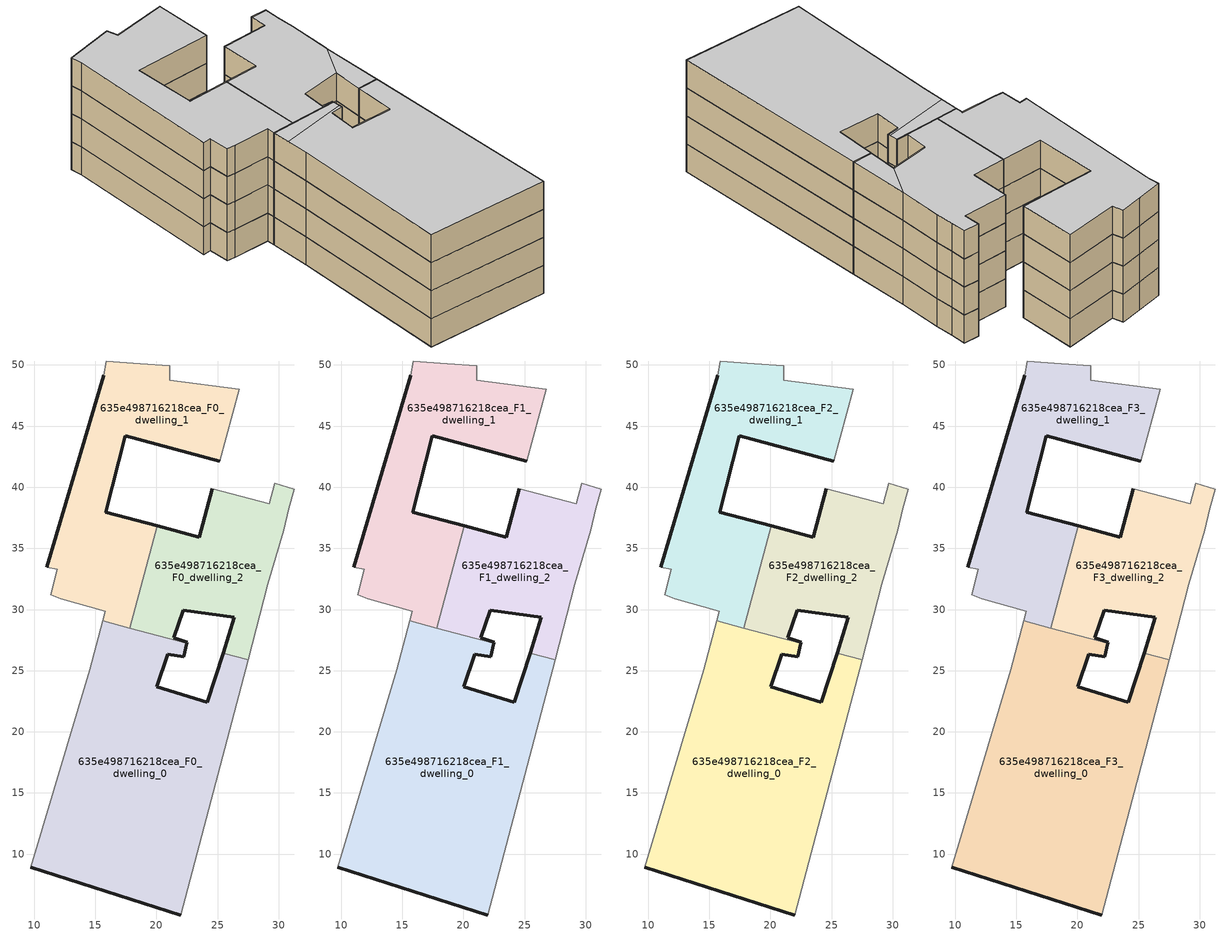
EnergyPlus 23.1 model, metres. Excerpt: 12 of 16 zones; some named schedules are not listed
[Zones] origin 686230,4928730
635e498716218cea_F0_dwelling_0
 floor ground (EU_floor_Construction): 22,5.02 27.49,25.89 25.45,26.44 24.17,22.41 20.03,23.68 20.94,26.36 22.24,26.16 22.49,27.23 15.61,29.07 14.53,25.07 9.71,8.92 z0
 wall outside (EU_wall_Construction): 22.49,27.23 22.24,26.16 20.94,26.36 20.03,23.68 24.17,22.41 25.45,26.44 / 22,5.02 9.71,8.92 z0:3
 wall adiabatic (EU_wall_Construction): 27.49,25.89 22,5.02 / 9.71,8.92 14.53,25.07 15.61,29.07 z0:3
 wall to 635e498716218cea_F0_dwelling_2 (EU_wall_Construction): 25.45,26.44 27.49,25.89 / 17.83,28.47 22.49,27.23 z0:3
 wall to 635e498716218cea_F0_dwelling_1 (EU_wall_Construction): 15.61,29.07 17.83,28.48 z0:3
635e498716218cea_F0_dwelling_1
 floor ground (EU_floor_Construction): 17.83,28.47 20.07,36.84 15.86,37.95 17.44,44.23 25.19,42.13 26.78,48.02 21.07,48.75 21.07,49.92 18.67,50.11 15.89,50.32 15.68,49.17 11.01,33.47 11.87,33.3 11.35,31.2 12.17,30.9 15.82,29.85 15.61,29.07 z0
 wall outside (EU_wall_Construction): 11.01,33.47 15.68,49.17 / 25.19,42.13 17.44,44.23 15.86,37.95 20.07,36.84 z0:3
 wall adiabatic (EU_wall_Construction): 15.61,29.07 15.82,29.85 12.17,30.9 11.35,31.2 11.87,33.3 11.01,33.47 / 15.68,49.17 15.89,50.32 18.67,50.11 21.07,49.92 21.07,48.75 26.78,48.02 25.19,42.13 z0:3
 wall to 635e498716218cea_F0_dwelling_2 (EU_wall_Construction): 20.07,36.84 17.83,28.47 z0:3
635e498716218cea_F0_dwelling_2
 floor ground (EU_floor_Construction): 27.49,25.89 29.11,32.06 30.42,36.48 30.83,38.23 31.28,39.82 29.68,40.32 29.24,38.65 24.57,39.88 23.49,35.93 20.07,36.84 17.83,28.47 22.49,27.23 22.51,27.33 21.4,27.69 22.17,29.95 26.38,29.37 25.45,26.44 z0
 wall outside (EU_wall_Construction): 25.45,26.44 26.38,29.37 22.17,29.95 21.4,27.69 22.51,27.33 22.49,27.23 / 20.07,36.84 23.49,35.93 24.57,39.88 z0:3
 wall adiabatic (EU_wall_Construction): 24.57,39.88 29.24,38.65 29.68,40.32 31.28,39.82 30.83,38.23 30.42,36.48 29.11,32.06 27.49,25.89 z0:3
635e498716218cea_F1_dwelling_0
 floor to 635e498716218cea_F0_dwelling_0 (EU_floor_Construction): 22,5.02 27.49,25.89 25.45,26.44 24.17,22.41 20.03,23.68 20.94,26.36 22.24,26.16 22.49,27.23 15.61,29.07 14.53,25.07 9.71,8.92 z3
 wall outside (EU_wall_Construction): 22.49,27.23 22.24,26.16 20.94,26.36 20.03,23.68 24.17,22.41 25.45,26.44 / 22,5.02 9.71,8.92 z3:6
 wall adiabatic (EU_wall_Construction): 27.49,25.89 22,5.02 / 9.71,8.92 14.53,25.07 15.61,29.07 z3:6
 wall to 635e498716218cea_F1_dwelling_2 (EU_wall_Construction): 25.45,26.44 27.49,25.89 / 17.83,28.47 22.49,27.23 z3:6
 wall to 635e498716218cea_F1_dwelling_1 (EU_wall_Construction): 15.61,29.07 17.83,28.48 z3:6
635e498716218cea_F1_dwelling_1
 floor to 635e498716218cea_F0_dwelling_1 (EU_floor_Construction): 17.83,28.47 20.07,36.84 15.86,37.95 17.44,44.23 25.19,42.13 26.78,48.02 21.07,48.75 21.07,49.92 18.67,50.11 15.89,50.32 15.68,49.17 11.01,33.47 11.87,33.3 11.35,31.2 12.17,30.9 15.82,29.85 15.61,29.07 z3
 wall outside (EU_wall_Construction): 11.01,33.47 15.68,49.17 / 25.19,42.13 17.44,44.23 15.86,37.95 20.07,36.84 z3:6
 wall adiabatic (EU_wall_Construction): 15.61,29.07 15.82,29.85 12.17,30.9 11.35,31.2 11.87,33.3 11.01,33.47 / 15.68,49.17 15.89,50.32 18.67,50.11 21.07,49.92 21.07,48.75 26.78,48.02 25.19,42.13 z3:6
 wall to 635e498716218cea_F1_dwelling_2 (EU_wall_Construction): 20.07,36.84 17.83,28.47 z3:6
635e498716218cea_F1_dwelling_2
 floor to 635e498716218cea_F0_dwelling_2 (EU_floor_Construction): 27.49,25.89 29.11,32.06 30.42,36.48 30.83,38.23 31.28,39.82 29.68,40.32 29.24,38.65 24.57,39.88 23.49,35.93 20.07,36.84 17.83,28.47 22.49,27.23 22.51,27.33 21.4,27.69 22.17,29.95 26.38,29.37 25.45,26.44 z3
 wall outside (EU_wall_Construction): 25.45,26.44 26.38,29.37 22.17,29.95 21.4,27.69 22.51,27.33 22.49,27.23 / 20.07,36.84 23.49,35.93 24.57,39.88 z3:6
 wall adiabatic (EU_wall_Construction): 24.57,39.88 29.24,38.65 29.68,40.32 31.28,39.82 30.83,38.23 30.42,36.48 29.11,32.06 27.49,25.89 z3:6
635e498716218cea_F2_dwelling_0
 floor to 635e498716218cea_F1_dwelling_0 (EU_floor_Construction): 22,5.02 27.49,25.89 25.45,26.44 24.17,22.41 20.03,23.68 20.94,26.36 22.24,26.16 22.49,27.23 15.61,29.07 14.53,25.07 9.71,8.92 z6
 wall outside (EU_wall_Construction): 22.49,27.23 22.24,26.16 20.94,26.36 20.03,23.68 24.17,22.41 25.45,26.44 / 22,5.02 9.71,8.92 z6:9
 wall adiabatic (EU_wall_Construction): 27.49,25.89 22,5.02 / 9.71,8.92 14.53,25.07 15.61,29.07 z6:9
 wall to 635e498716218cea_F2_dwelling_2 (EU_wall_Construction): 25.45,26.44 27.49,25.89 / 17.83,28.47 22.49,27.23 z6:9
 wall to 635e498716218cea_F2_dwelling_1 (EU_wall_Construction): 15.61,29.07 17.83,28.48 z6:9
635e498716218cea_F2_dwelling_1
 floor to 635e498716218cea_F1_dwelling_1 (EU_floor_Construction): 17.83,28.47 20.07,36.84 15.86,37.95 17.44,44.23 25.19,42.13 26.78,48.02 21.07,48.75 21.07,49.92 18.67,50.11 15.89,50.32 15.68,49.17 11.01,33.47 11.87,33.3 11.35,31.2 12.17,30.9 15.82,29.85 15.61,29.07 z6
 wall outside (EU_wall_Construction): 11.01,33.47 15.68,49.17 / 25.19,42.13 17.44,44.23 15.86,37.95 20.07,36.84 z6:9
 wall adiabatic (EU_wall_Construction): 15.61,29.07 15.82,29.85 12.17,30.9 11.35,31.2 11.87,33.3 11.01,33.47 / 15.68,49.17 15.89,50.32 18.67,50.11 21.07,49.92 21.07,48.75 26.78,48.02 25.19,42.13 z6:9
 wall to 635e498716218cea_F2_dwelling_2 (EU_wall_Construction): 20.07,36.84 17.83,28.47 z6:9
635e498716218cea_F2_dwelling_2
 floor to 635e498716218cea_F1_dwelling_2 (EU_floor_Construction): 27.49,25.89 29.11,32.06 30.42,36.48 30.83,38.23 31.28,39.82 29.68,40.32 29.24,38.65 24.57,39.88 23.49,35.93 20.07,36.84 17.83,28.47 22.49,27.23 22.51,27.33 21.4,27.69 22.17,29.95 26.38,29.37 25.45,26.44 z6
 wall outside (EU_wall_Construction): 25.45,26.44 26.38,29.37 22.17,29.95 21.4,27.69 22.51,27.33 22.49,27.23 / 20.07,36.84 23.49,35.93 24.57,39.88 z6:9
 wall adiabatic (EU_wall_Construction): 24.57,39.88 29.24,38.65 29.68,40.32 31.28,39.82 30.83,38.23 30.42,36.48 29.11,32.06 27.49,25.89 z6:9
635e498716218cea_F3_dwelling_0
 floor to 635e498716218cea_F2_dwelling_0 (EU_floor_Construction): 22,5.02 27.49,25.89 25.45,26.44 24.17,22.41 20.03,23.68 20.94,26.36 22.24,26.16 22.49,27.23 15.61,29.07 14.53,25.07 9.71,8.92 z9
 wall outside (EU_wall_Construction): 22.49,27.23 22.24,26.16 20.94,26.36 20.03,23.68 24.17,22.41 25.45,26.44 / 22,5.02 9.71,8.92 z9:12
 wall adiabatic (EU_wall_Construction): 27.49,25.89 22,5.02 / 9.71,8.92 14.53,25.07 15.61,29.07 z9:12
 wall to 635e498716218cea_F3_dwelling_2 (EU_wall_Construction): 25.45,26.44 27.49,25.89 / 17.83,28.47 22.49,27.23 z9:12
 wall to 635e498716218cea_F3_dwelling_1 (EU_wall_Construction): 15.61,29.07 17.83,28.48 z9:12
 ceiling to 635e498716218cea_F4_dwelling_1 (EU_floor_Construction): 27.49,25.89 22,5.02 9.71,8.92 14.53,25.07 15.12,27.27 22.3,26.41 22.24,26.16 20.94,26.36 20.03,23.68 24.17,22.41 25.45,26.44 z12
 ceiling to 635e498716218cea_F4_dwelling_0 (EU_floor_Construction): 22.49,27.23 22.3,26.41 15.12,27.27 15.61,29.07 z12
635e498716218cea_F3_dwelling_1
 floor to 635e498716218cea_F2_dwelling_1 (EU_floor_Construction): 17.83,28.47 20.07,36.84 15.86,37.95 17.44,44.23 25.19,42.13 26.78,48.02 21.07,48.75 21.07,49.92 18.67,50.11 15.89,50.32 15.68,49.17 11.01,33.47 11.87,33.3 11.35,31.2 12.17,30.9 15.82,29.85 15.61,29.07 z9
 wall outside (EU_wall_Construction): 11.01,33.47 15.68,49.17 / 25.19,42.13 17.44,44.23 15.86,37.95 20.07,36.84 z9:12
 wall adiabatic (EU_wall_Construction): 15.61,29.07 15.82,29.85 12.17,30.9 11.35,31.2 11.87,33.3 11.01,33.47 / 15.68,49.17 15.89,50.32 18.67,50.11 21.07,49.92 21.07,48.75 26.78,48.02 25.19,42.13 z9:12
 wall to 635e498716218cea_F3_dwelling_2 (EU_wall_Construction): 20.07,36.84 17.83,28.47 z9:12
 ceiling to 635e498716218cea_F4_dwelling_0 (EU_floor_Construction): 26.78,48.02 25.19,42.13 17.44,44.23 15.86,37.95 20.07,36.84 17.83,28.47 15.61,29.07 15.82,29.85 12.17,30.9 11.35,31.2 11.87,33.3 11.01,33.47 15.68,49.17 15.89,50.32 18.67,50.11 21.07,49.92 21.07,48.75 z12
635e498716218cea_F3_dwelling_2
 floor to 635e498716218cea_F2_dwelling_2 (EU_floor_Construction): 27.49,25.89 29.11,32.06 30.42,36.48 30.83,38.23 31.28,39.82 29.68,40.32 29.24,38.65 24.57,39.88 23.49,35.93 20.07,36.84 17.83,28.47 22.49,27.23 22.51,27.33 21.4,27.69 22.17,29.95 26.38,29.37 25.45,26.44 z9
 wall outside (EU_wall_Construction): 25.45,26.44 26.38,29.37 22.17,29.95 21.4,27.69 22.51,27.33 22.49,27.23 / 20.07,36.84 23.49,35.93 24.57,39.88 z9:12
 wall adiabatic (EU_wall_Construction): 24.57,39.88 29.24,38.65 29.68,40.32 31.28,39.82 30.83,38.23 30.42,36.48 29.11,32.06 27.49,25.89 z9:12
 ceiling to 635e498716218cea_F4_dwelling_0 (EU_floor_Construction): 31.28,39.82 30.83,38.23 30.42,36.48 29.14,32.18 26.36,29.37 22.17,29.95 21.4,27.69 22.51,27.33 22.49,27.23 17.83,28.47 20.07,36.84 23.49,35.93 24.57,39.88 29.24,38.65 29.68,40.32 z12
 ceiling to 635e498716218cea_F4_dwelling_1 (EU_floor_Construction): 29.14,32.18 29.11,32.06 27.49,25.89 25.45,26.44 26.38,29.37 26.36,29.37 z12
[Building]
EU S2 Campaign: North Axis=0; Terrain=City; Solar Distribution=FullExterior
[Site:Location]
Bologna: Latitude=44.5; Longitude=11.25; Time Zone=1; Elevation=37
[SizingPeriod:WeatherFileDays]
AnnualSizingPeriod: Begin Month=1; Begin Day of Month=1; End Month=12; End Day of Month=31; Day of Week for Start Day=Monday; Use Weather File Daylight Saving Period=No; Use Weather File Rain and Snow Indicators=No
[MATERIAL]
EU_InternalMass_Material: Roughness=MediumRough; Thickness=0.1; Conductivity=1; Density=1800; Specific Heat=900; Thermal Absorptance=0.9; Solar Absorptance=0.7; Visible Absorptance=0.7
[MATERIAL:NOMASS] Roughness=MediumRough; Thermal Absorptance=0.9; Solar Absorptance=0.7; Visible Absorptance=0.7
Name | Thermal Resistance
EU_wall_NoMass | 0.905828
EU_floor_NoMass | 0.67114
[CONSTRUCTION]
EU_wall_Construction: EU_wall_NoMass
EU_floor_Construction: EU_floor_NoMass
EU_InternalMass_Construction: EU_InternalMass_Material
[ZONE] Type=1; Multiplier=1; Ceiling Height=autocalculate; Floor Area=autocalculate; Part of Total Floor Area=Yes
Name | Volume
635e498716218cea_F0_dwelling_0; 635e498716218cea_F1_dwelling_0; 635e498716218cea_F2_dwelling_0; 635e498716218cea_F3_dwelling_0 | 752.301
635e498716218cea_F0_dwelling_1 | 439.134
635e498716218cea_F1_dwelling_1; 635e498716218cea_F2_dwelling_1; 635e498716218cea_F3_dwelling_1 | 439.135
635e498716218cea_F0_dwelling_2 | 313.162
635e498716218cea_F1_dwelling_2; 635e498716218cea_F2_dwelling_2; 635e498716218cea_F3_dwelling_2 | 313.159
[INTERNALMASS] Construction=EU_InternalMass_Construction
Name | Zone or ZoneList | Surface Area
635e498716218cea_F0_dwelling_0_EU_InternalMass | 635e498716218cea_F0_dwelling_0 | 250.767
635e498716218cea_F0_dwelling_1_EU_InternalMass | 635e498716218cea_F0_dwelling_1 | 146.379
635e498716218cea_F0_dwelling_2_EU_InternalMass | 635e498716218cea_F0_dwelling_2 | 104.387
635e498716218cea_F1_dwelling_0_EU_InternalMass | 635e498716218cea_F1_dwelling_0 | 250.767
635e498716218cea_F1_dwelling_1_EU_InternalMass | 635e498716218cea_F1_dwelling_1 | 146.379
635e498716218cea_F1_dwelling_2_EU_InternalMass | 635e498716218cea_F1_dwelling_2 | 104.387
635e498716218cea_F2_dwelling_0_EU_InternalMass | 635e498716218cea_F2_dwelling_0 | 250.767
635e498716218cea_F2_dwelling_1_EU_InternalMass | 635e498716218cea_F2_dwelling_1 | 146.379
635e498716218cea_F2_dwelling_2_EU_InternalMass | 635e498716218cea_F2_dwelling_2 | 104.387
635e498716218cea_F3_dwelling_0_EU_InternalMass | 635e498716218cea_F3_dwelling_0 | 250.767
635e498716218cea_F3_dwelling_1_EU_InternalMass | 635e498716218cea_F3_dwelling_1 | 146.379
635e498716218cea_F3_dwelling_2_EU_InternalMass | 635e498716218cea_F3_dwelling_2 | 104.387
[OTHEREQUIPMENT] Fuel Type=Electricity; Design Level Calculation Method=Watts/Area; Power per Zone Floor Area=1; Fraction Latent=0; Fraction Radiant=0; Fraction Lost=0; Carbon Dioxide Generation Rate=0; EndUse Subcategory=EU_Step8_InternalGains
Name | Zone or ZoneList or Space or SpaceList | Schedule
EU_Step8_InternalGain_635e498716218cea_F0_dwelling_0_f000 | 635e498716218cea_F0_dwelling_0 | EU_Step8_GainSchedule_635e498716218cea_F0_dwelling_0_f000
EU_Step8_InternalGain_635e498716218cea_F0_dwelling_1_f000 | 635e498716218cea_F0_dwelling_1 | EU_Step8_GainSchedule_635e498716218cea_F0_dwelling_1_f000
EU_Step8_InternalGain_635e498716218cea_F0_dwelling_2_f000 | 635e498716218cea_F0_dwelling_2 | EU_Step8_GainSchedule_635e498716218cea_F0_dwelling_2_f000
EU_Step8_InternalGain_635e498716218cea_F1_dwelling_0_f000 | 635e498716218cea_F1_dwelling_0 | EU_Step8_GainSchedule_635e498716218cea_F1_dwelling_0_f000
EU_Step8_InternalGain_635e498716218cea_F1_dwelling_1_f000 | 635e498716218cea_F1_dwelling_1 | EU_Step8_GainSchedule_635e498716218cea_F1_dwelling_1_f000
EU_Step8_InternalGain_635e498716218cea_F1_dwelling_2_f000 | 635e498716218cea_F1_dwelling_2 | EU_Step8_GainSchedule_635e498716218cea_F1_dwelling_2_f000
EU_Step8_InternalGain_635e498716218cea_F2_dwelling_0_f000 | 635e498716218cea_F2_dwelling_0 | EU_Step8_GainSchedule_635e498716218cea_F2_dwelling_0_f000
EU_Step8_InternalGain_635e498716218cea_F2_dwelling_1_f000 | 635e498716218cea_F2_dwelling_1 | EU_Step8_GainSchedule_635e498716218cea_F2_dwelling_1_f000
EU_Step8_InternalGain_635e498716218cea_F2_dwelling_2_f000 | 635e498716218cea_F2_dwelling_2 | EU_Step8_GainSchedule_635e498716218cea_F2_dwelling_2_f000
EU_Step8_InternalGain_635e498716218cea_F3_dwelling_0_f000 | 635e498716218cea_F3_dwelling_0 | EU_Step8_GainSchedule_635e498716218cea_F3_dwelling_0_f000
EU_Step8_InternalGain_635e498716218cea_F3_dwelling_1_f000 | 635e498716218cea_F3_dwelling_1 | EU_Step8_GainSchedule_635e498716218cea_F3_dwelling_1_f000
EU_Step8_InternalGain_635e498716218cea_F3_dwelling_2_f000 | 635e498716218cea_F3_dwelling_2 | EU_Step8_GainSchedule_635e498716218cea_F3_dwelling_2_f000
[ZONEVENTILATION:DESIGNFLOWRATE] Schedule=EU_AlwaysOn; Design Flow Rate Calculation Method=AirChanges/Hour; Air Changes per Hour=0.73129; Ventilation Type=Natural; Fan Pressure Rise=0; Fan Total Efficiency=1; Constant Term Coefficient=1; Temperature Term Coefficient=0; Velocity Term Coefficient=0; Velocity Squared Term Coefficient=0; Minimum Indoor Temperature=-100; Maximum Indoor Temperature=100; Delta Temperature=-100; Minimum Outdoor Temperature=-100; Maximum Outdoor Temperature=100; Maximum Wind Speed=40
Name | Zone or ZoneList or Space or SpaceList
EU_ConstantAir_635e498716218cea_F0_dwelling_0 | 635e498716218cea_F0_dwelling_0
EU_ConstantAir_635e498716218cea_F0_dwelling_1 | 635e498716218cea_F0_dwelling_1
EU_ConstantAir_635e498716218cea_F0_dwelling_2 | 635e498716218cea_F0_dwelling_2
EU_ConstantAir_635e498716218cea_F1_dwelling_0 | 635e498716218cea_F1_dwelling_0
EU_ConstantAir_635e498716218cea_F1_dwelling_1 | 635e498716218cea_F1_dwelling_1
EU_ConstantAir_635e498716218cea_F1_dwelling_2 | 635e498716218cea_F1_dwelling_2
EU_ConstantAir_635e498716218cea_F2_dwelling_0 | 635e498716218cea_F2_dwelling_0
EU_ConstantAir_635e498716218cea_F2_dwelling_1 | 635e498716218cea_F2_dwelling_1
EU_ConstantAir_635e498716218cea_F2_dwelling_2 | 635e498716218cea_F2_dwelling_2
EU_ConstantAir_635e498716218cea_F3_dwelling_0 | 635e498716218cea_F3_dwelling_0
EU_ConstantAir_635e498716218cea_F3_dwelling_1 | 635e498716218cea_F3_dwelling_1
EU_ConstantAir_635e498716218cea_F3_dwelling_2 | 635e498716218cea_F3_dwelling_2
[HVACTEMPLATE:THERMOSTAT] Constant Heating Setpoint=20; Constant Cooling Setpoint=50
EU_HeatOnly_635e498716218cea_F0_dwelling_0; EU_HeatOnly_635e498716218cea_F0_dwelling_1; EU_HeatOnly_635e498716218cea_F0_dwelling_2; EU_HeatOnly_635e498716218cea_F1_dwelling_0; EU_HeatOnly_635e498716218cea_F1_dwelling_1; EU_HeatOnly_635e498716218cea_F1_dwelling_2; EU_HeatOnly_635e498716218cea_F2_dwelling_0; EU_HeatOnly_635e498716218cea_F2_dwelling_1; EU_HeatOnly_635e498716218cea_F2_dwelling_2; EU_HeatOnly_635e498716218cea_F3_dwelling_0; EU_HeatOnly_635e498716218cea_F3_dwelling_1; EU_HeatOnly_635e498716218cea_F3_dwelling_2; EU_HeatOnly_635e498716218cea_F4_dwelling_0; EU_HeatOnly_635e498716218cea_F4_dwelling_1; EU_HeatOnly_635e498716218cea_F5_dwelling_0; EU_HeatOnly_635e498716218cea_F5_dwelling_1
[HVACTEMPLATE:ZONE:IDEALLOADSAIRSYSTEM] System Availability Schedule=EU_AlwaysOn; Maximum Heating Supply Air Temperature=50; Minimum Cooling Supply Air Temperature=13; Maximum Heating Supply Air Humidity Ratio=0.0156; Minimum Cooling Supply Air Humidity Ratio=0.0077; Heating Limit=NoLimit; Cooling Limit=NoLimit; Heating Availability Schedule=EU_AlwaysOn; Cooling Availability Schedule=EU_CoolingOff; Dehumidification Control Type=ConstantSensibleHeatRatio; Cooling Sensible Heat Ratio=0.7; Dehumidification Setpoint=60; Humidification Control Type=None; Humidification Setpoint=30; Outdoor Air Method=None; Outdoor Air Flow Rate per Person=0.00944; Outdoor Air Flow Rate per Zone Floor Area=0; Outdoor Air Flow Rate per Zone=0; Demand Controlled Ventilation Type=None; Outdoor Air Economizer Type=NoEconomizer; Heat Recovery Type=None; Sensible Heat Recovery Effectiveness=0.7; Latent Heat Recovery Effectiveness=0.65
Name | Template Thermostat
635e498716218cea_F0_dwelling_0 | EU_HeatOnly_635e498716218cea_F0_dwelling_0
635e498716218cea_F0_dwelling_1 | EU_HeatOnly_635e498716218cea_F0_dwelling_1
635e498716218cea_F0_dwelling_2 | EU_HeatOnly_635e498716218cea_F0_dwelling_2
635e498716218cea_F1_dwelling_0 | EU_HeatOnly_635e498716218cea_F1_dwelling_0
635e498716218cea_F1_dwelling_1 | EU_HeatOnly_635e498716218cea_F1_dwelling_1
635e498716218cea_F1_dwelling_2 | EU_HeatOnly_635e498716218cea_F1_dwelling_2
635e498716218cea_F2_dwelling_0 | EU_HeatOnly_635e498716218cea_F2_dwelling_0
635e498716218cea_F2_dwelling_1 | EU_HeatOnly_635e498716218cea_F2_dwelling_1
635e498716218cea_F2_dwelling_2 | EU_HeatOnly_635e498716218cea_F2_dwelling_2
635e498716218cea_F3_dwelling_0 | EU_HeatOnly_635e498716218cea_F3_dwelling_0
635e498716218cea_F3_dwelling_1 | EU_HeatOnly_635e498716218cea_F3_dwelling_1
635e498716218cea_F3_dwelling_2 | EU_HeatOnly_635e498716218cea_F3_dwelling_2
[SIZING:ZONE] Zone Cooling Design Supply Air Temperature Input Method=SupplyAirTemperature; Zone Cooling Design Supply Air Temperature=13; Zone Heating Design Supply Air Temperature Input Method=SupplyAirTemperature; Zone Heating Design Supply Air Temperature=50; Zone Cooling Design Supply Air Humidity Ratio=0.008; Zone Heating Design Supply Air Humidity Ratio=0.008; Cooling Design Air Flow Method=DesignDay; Cooling Design Air Flow Rate=0; Cooling Minimum Air Flow per Zone Floor Area=0.000762; Cooling Minimum Air Flow=0; Cooling Minimum Air Flow Fraction=0.2; Heating Design Air Flow Method=DesignDay; Heating Design Air Flow Rate=0; Heating Maximum Air Flow per Zone Floor Area=0.002032; Heating Maximum Air Flow=0.141576; Heating Maximum Air Flow Fraction=0.3; Account for Dedicated Outdoor Air System=No; Dedicated Outdoor Air System Control Strategy=NeutralSupplyAir; Dedicated Outdoor Air Low Setpoint Temperature for Design=autosize; Dedicated Outdoor Air High Setpoint Temperature for Design=autosize; Zone Load Sizing Method=Sensible Load Only No Latent Load; Zone Latent Cooling Design Supply Air Humidity Ratio Input Method=HumidityRatioDifference; Zone Cooling Design Supply Air Humidity Ratio Difference=0.005; Zone Latent Heating Design Supply Air Humidity Ratio Input Method=HumidityRatioDifference; Zone Humidification Design Supply Air Humidity Ratio Difference=0.005
635e498716218cea_F0_dwelling_0; 635e498716218cea_F0_dwelling_1; 635e498716218cea_F0_dwelling_2; 635e498716218cea_F1_dwelling_0; 635e498716218cea_F1_dwelling_1; 635e498716218cea_F1_dwelling_2; 635e498716218cea_F2_dwelling_0; 635e498716218cea_F2_dwelling_1; 635e498716218cea_F2_dwelling_2; 635e498716218cea_F3_dwelling_0
